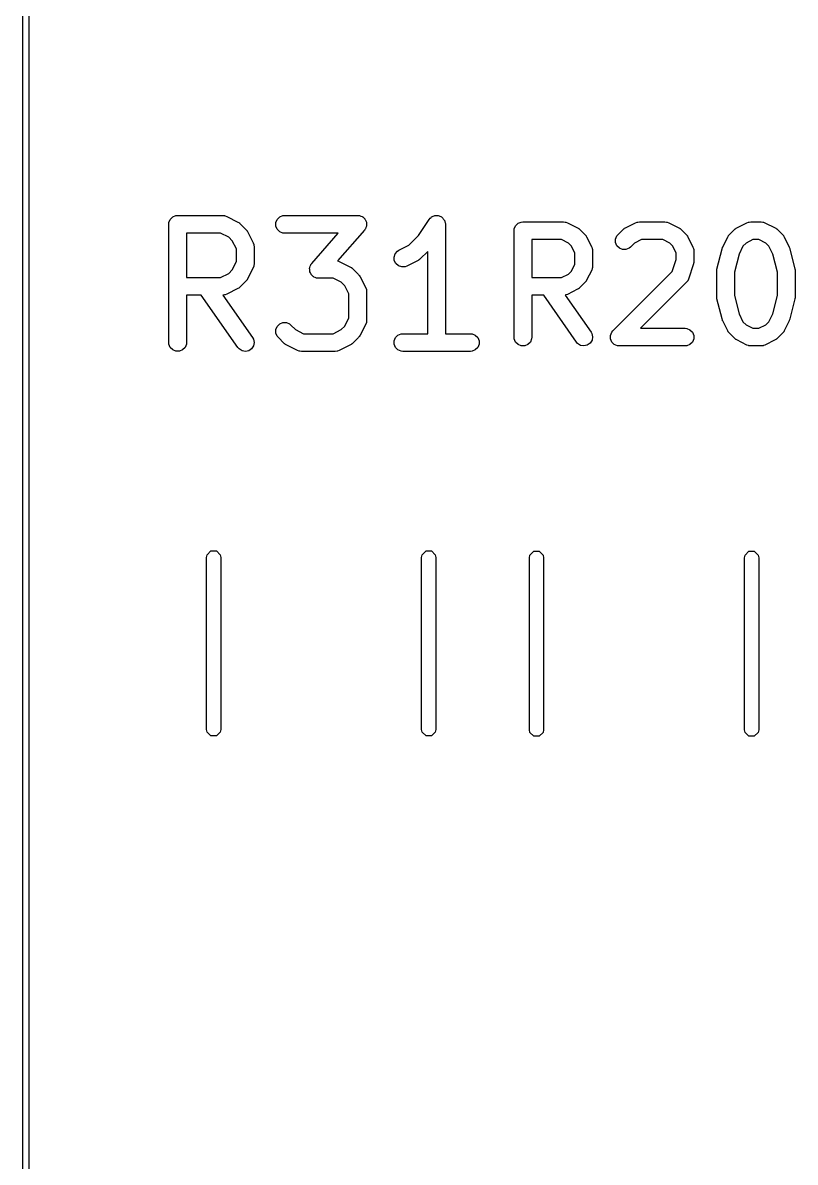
# Model space of a CAD drawing. Header units: millimetres. Extents: x 113.4 to 170.4, y -113 to -74.5.
# Drawn here: x 113.38 to 119.91, y -103.39 to -93.75 of the extents above; entities that cross this region are included whole.
import ezdxf

# ---------------------------------------------------------------- set-up
doc = ezdxf.new("R2010")
doc.units = ezdxf.units.MM
doc.layers.add('F.Silkscreen', color=41, linetype='CONTINUOUS', true_color=0xf2eda1)

msp = doc.modelspace()

# ---------------------------------------------------------------- linework, layer by layer
at = {"layer": 'F.Silkscreen', "linetype": 'CONTINUOUS'}
for p, q in [((113.375, -111), (113.375, -76.5)), ((113.425, -76.5), (113.425, -111)), ((114.623354, -95.413151), (114.644046, -95.392459)), ((114.644046, -95.392459), (114.671082, -95.38126)), ((114.671082, -95.38126), (114.685714, -95.379819)), ((114.685714, -95.379819), (115.066666, -95.379819)), ((115.066666, -95.379819), (115.081298, -95.38126)), ((115.081298, -95.38126), (115.083787, -95.382291)), ((115.083787, -95.382291), (115.086475, -95.382482)), ((115.086475, -95.382482), (115.100207, -95.387737)), ((115.100207, -95.387737), (115.195445, -95.435356)), ((115.528116, -95.413151), (115.548808, -95.392459)), ((115.548808, -95.392459), (115.575844, -95.38126)), ((115.575844, -95.38126), (115.590476, -95.379819)), ((115.590476, -95.379819), (116.209523, -95.379819)), ((116.209523, -95.379819), (116.217261, -95.380581)), ((116.217261, -95.380581), (116.219229, -95.38045)), ((116.219229, -95.38045), (116.220584, -95.380908)), ((116.220584, -95.380908), (116.224155, -95.38126)), ((116.224155, -95.38126), (116.235412, -95.385923)), ((116.235412, -95.385923), (116.24695, -95.389825)), ((116.24695, -95.389825), (116.248854, -95.39149)), ((116.248854, -95.39149), (116.251191, -95.392459)), ((116.251191, -95.392459), (116.259801, -95.401069)), ((116.259801, -95.401069), (116.268974, -95.409095)), ((116.268974, -95.409095), (116.270096, -95.411364)), ((116.813881, -95.413099), (116.823102, -95.401841)), ((116.823102, -95.401841), (116.829271, -95.397709)), ((116.829271, -95.397709), (116.834522, -95.392459)), ((116.834522, -95.392459), (116.841311, -95.389646)), ((116.841311, -95.389646), (116.847417, -95.385558)), ((116.847417, -95.385558), (116.854697, -95.384101)), ((116.854697, -95.384101), (116.861558, -95.38126)), ((116.861558, -95.38126), (116.868906, -95.38126)), ((116.868906, -95.38126), (116.876111, -95.379819)), ((116.876111, -95.379819), (116.883395, -95.38126)), ((116.883395, -95.38126), (116.890822, -95.38126)), ((116.890822, -95.38126), (116.89761, -95.384072)), ((116.89761, -95.384072), (116.904819, -95.385498)), ((116.904819, -95.385498), (116.910998, -95.389617)), ((116.910998, -95.389617), (116.917858, -95.392459)), ((116.917858, -95.392459), (116.923051, -95.397652)), ((116.923051, -95.397652), (116.929168, -95.40173)), ((116.929168, -95.40173), (116.933301, -95.407902)), ((116.933301, -95.407902), (116.93855, -95.413151)), ((114.610714, -95.454819), (114.612155, -95.440187)), ((114.610714, -96.454819), (114.610714, -95.454819)), ((114.612155, -95.440187), (114.623354, -95.413151)), ((115.195445, -95.435356), (115.201744, -95.43932)), ((115.201744, -95.43932), (115.203572, -95.440078)), ((115.203572, -95.440078), (115.205628, -95.441766)), ((115.205628, -95.441766), (115.207888, -95.443188)), ((115.207888, -95.443188), (115.209187, -95.444686)), ((115.209187, -95.444686), (115.214937, -95.449405)), ((115.214937, -95.449405), (115.262556, -95.497024)), ((115.262556, -95.497024), (115.267274, -95.502773)), ((115.267274, -95.502773), (115.268773, -95.504073)), ((115.268773, -95.504073), (115.270194, -95.506332)), ((115.270194, -95.506332), (115.271883, -95.508389)), ((115.516917, -95.440187), (115.528116, -95.413151)), ((115.516917, -95.469451), (115.516917, -95.440187)), ((115.528116, -95.496487), (115.516917, -95.469451)), ((115.548808, -95.517179), (115.528116, -95.496487)), ((116.265966, -95.504207), (116.03907, -95.763516)), ((116.270487, -95.497882), (116.265966, -95.504207)), ((116.270096, -95.411364), (116.271883, -95.413151)), ((116.271883, -95.496487), (116.270487, -95.497882)), ((116.271883, -95.413151), (116.276543, -95.424401)), ((116.272431, -95.495163), (116.271883, -95.496487)), ((116.274517, -95.492246), (116.272431, -95.495163)), ((116.278418, -95.480708), (116.274517, -95.492246)), ((116.276543, -95.424401), (116.281946, -95.435327)), ((116.283082, -95.469451), (116.278418, -95.480708)), ((116.281946, -95.435327), (116.282114, -95.43785)), ((116.282114, -95.43785), (116.283082, -95.440187)), ((116.283082, -95.440187), (116.283082, -95.452371)), ((116.283082, -95.452371), (116.283892, -95.464525)), ((116.283892, -95.464525), (116.283082, -95.46692)), ((116.283082, -95.46692), (116.283082, -95.469451)), ((116.722666, -95.549896), (116.813786, -95.413216)), ((116.813786, -95.413216), (116.81382, -95.413173)), ((116.81382, -95.413173), (116.81383, -95.413151)), ((116.81383, -95.413151), (116.813881, -95.413099)), ((116.93855, -95.413151), (116.941361, -95.419938)), ((116.941361, -95.419938), (116.945451, -95.426045)), ((116.945451, -95.426045), (116.946907, -95.433326)), ((116.946907, -95.433326), (116.949749, -95.440187)), ((116.949749, -95.440187), (116.951174, -95.454663)), ((116.951174, -95.454663), (116.95119, -95.45474)), ((116.95119, -95.45474), (116.951184, -95.454766)), ((116.951184, -95.454766), (116.95119, -95.454819)), ((116.95119, -95.454819), (116.95119, -96.379819)), ((117.532142, -95.508557), (117.533583, -95.493925)), ((117.533583, -95.493925), (117.544782, -95.466889)), ((117.544782, -95.466889), (117.565474, -95.446197)), ((117.565474, -95.446197), (117.59251, -95.434998)), ((117.59251, -95.434998), (117.607142, -95.433557)), ((117.607142, -95.433557), (117.949999, -95.433557)), ((117.949999, -95.433557), (117.964631, -95.434998)), ((117.964631, -95.434998), (117.96712, -95.436029)), ((117.96712, -95.436029), (117.969808, -95.43622)), ((117.969808, -95.43622), (117.98354, -95.441475)), ((117.98354, -95.441475), (118.069255, -95.484332)), ((118.069255, -95.484332), (118.075554, -95.488296)), ((118.075554, -95.488296), (118.077382, -95.489054)), ((118.077382, -95.489054), (118.079438, -95.490742)), ((118.079438, -95.490742), (118.081698, -95.492164)), ((118.081698, -95.492164), (118.082997, -95.493662)), ((118.082997, -95.493662), (118.088747, -95.498381)), ((118.088747, -95.498381), (118.131604, -95.541238)), ((118.411252, -95.541238), (118.454109, -95.498381)), ((118.454109, -95.498381), (118.459858, -95.493662)), ((118.459858, -95.493662), (118.461158, -95.492164)), ((118.461158, -95.492164), (118.463417, -95.490742)), ((118.463417, -95.490742), (118.465474, -95.489054)), ((118.465474, -95.489054), (118.467301, -95.488296)), ((118.467301, -95.488296), (118.473601, -95.484332)), ((118.473601, -95.484332), (118.559316, -95.441475)), ((118.559316, -95.441475), (118.573048, -95.43622)), ((118.573048, -95.43622), (118.575735, -95.436029)), ((118.575735, -95.436029), (118.578225, -95.434998)), ((118.578225, -95.434998), (118.592857, -95.433557)), ((118.592857, -95.433557), (118.807142, -95.433557)), ((118.807142, -95.433557), (118.821774, -95.434998)), ((118.821774, -95.434998), (118.824263, -95.436029)), ((118.824263, -95.436029), (118.826951, -95.43622)), ((118.826951, -95.43622), (118.840683, -95.441475)), ((118.840683, -95.441475), (118.926398, -95.484332)), ((118.926398, -95.484332), (118.932697, -95.488296)), ((118.932697, -95.488296), (118.934525, -95.489054)), ((118.934525, -95.489054), (118.936581, -95.490742)), ((118.936581, -95.490742), (118.938841, -95.492164)), ((118.938841, -95.492164), (118.94014, -95.493662)), ((118.94014, -95.493662), (118.94589, -95.498381)), ((118.94589, -95.498381), (118.988747, -95.541238)), ((119.35411, -95.541237), (119.396968, -95.49838)), ((119.396968, -95.49838), (119.402716, -95.493662)), ((119.402716, -95.493662), (119.404016, -95.492164)), ((119.404016, -95.492164), (119.406274, -95.490742)), ((119.406274, -95.490742), (119.408333, -95.489053)), ((119.408333, -95.489053), (119.410162, -95.488295)), ((119.410162, -95.488295), (119.416459, -95.484332)), ((119.416459, -95.484332), (119.502173, -95.441475)), ((119.502173, -95.441475), (119.515905, -95.43622)), ((119.515905, -95.43622), (119.518592, -95.436029)), ((119.518592, -95.436029), (119.521082, -95.434998)), ((119.521082, -95.434998), (119.535714, -95.433557)), ((119.535714, -95.433557), (119.621428, -95.433557)), ((119.621428, -95.433557), (119.63606, -95.434998)), ((119.63606, -95.434998), (119.638549, -95.436029)), ((119.638549, -95.436029), (119.641237, -95.43622)), ((119.641237, -95.43622), (119.654969, -95.441475)), ((119.654969, -95.441475), (119.740683, -95.484332)), ((119.740683, -95.484332), (119.746979, -95.488295)), ((119.746979, -95.488295), (119.748809, -95.489053)), ((119.748809, -95.489053), (119.750867, -95.490742)), ((119.750867, -95.490742), (119.753126, -95.492164)), ((119.753126, -95.492164), (119.754425, -95.493662)), ((119.754425, -95.493662), (119.760174, -95.49838)), ((119.760174, -95.49838), (119.803033, -95.541238)), ((115.048961, -95.529819), (114.760714, -95.529819)), ((114.760714, -95.529819), (114.760714, -95.903628)), ((115.117477, -95.564077), (115.048961, -95.529819)), ((115.147884, -95.594484), (115.117477, -95.564077)), ((115.182142, -95.663), (115.147884, -95.594484)), ((115.271883, -95.508389), (115.27264, -95.510216)), ((115.27264, -95.510216), (115.276605, -95.516516)), ((115.276605, -95.516516), (115.324224, -95.611754)), ((115.575844, -95.528378), (115.548808, -95.517179)), ((115.590476, -95.529819), (115.575844, -95.528378)), ((116.044241, -95.529819), (115.590476, -95.529819)), ((115.819747, -95.786383), (116.044241, -95.529819)), ((116.641287, -95.631275), (116.722666, -95.549896)), ((117.532142, -96.408557), (117.532142, -95.508557)), ((117.932294, -95.583557), (117.682142, -95.583557)), ((117.682142, -95.583557), (117.682142, -95.904985)), ((117.991287, -95.613053), (117.932294, -95.583557)), ((118.131604, -95.541238), (118.136322, -95.546987)), ((118.136322, -95.546987), (118.137821, -95.548287)), ((118.137821, -95.548287), (118.139242, -95.550546)), ((118.139242, -95.550546), (118.140931, -95.552603)), ((118.140931, -95.552603), (118.141688, -95.55443)), ((118.141688, -95.55443), (118.145653, -95.56073)), ((118.145653, -95.56073), (118.18851, -95.646444)), ((118.390726, -95.57964), (118.401925, -95.552603)), ((118.390726, -95.608902), (118.390726, -95.57964)), ((118.401925, -95.552603), (118.411252, -95.541238)), ((118.610562, -95.583557), (118.551568, -95.613053)), ((118.789437, -95.583557), (118.610562, -95.583557)), ((118.84843, -95.613053), (118.789437, -95.583557)), ((118.988747, -95.541238), (118.993465, -95.546987)), ((118.993465, -95.546987), (118.994964, -95.548287)), ((118.994964, -95.548287), (118.996385, -95.550546)), ((118.996385, -95.550546), (118.998074, -95.552603)), ((118.998074, -95.552603), (118.998831, -95.55443)), ((118.998831, -95.55443), (119.002796, -95.56073)), ((119.002796, -95.56073), (119.045653, -95.646444)), ((119.297203, -95.646444), (119.34006, -95.56073)), ((119.34006, -95.56073), (119.344024, -95.55443)), ((119.344024, -95.55443), (119.344782, -95.552603)), ((119.344782, -95.552603), (119.346469, -95.550546)), ((119.346469, -95.550546), (119.347892, -95.548287)), ((119.347892, -95.548287), (119.349391, -95.546986)), ((119.349391, -95.546986), (119.35411, -95.541237)), ((119.553419, -95.583557), (119.494426, -95.613053)), ((119.603723, -95.583557), (119.553419, -95.583557)), ((119.662715, -95.613053), (119.603723, -95.583557)), ((119.803033, -95.541238), (119.807751, -95.546987)), ((119.807751, -95.546987), (119.80925, -95.548287)), ((119.80925, -95.548287), (119.810671, -95.550546)), ((119.810671, -95.550546), (119.81236, -95.552603)), ((119.81236, -95.552603), (119.813117, -95.55443)), ((119.813117, -95.55443), (119.817082, -95.56073)), ((119.817082, -95.56073), (119.859939, -95.646444)), ((115.182142, -95.770447), (115.182142, -95.663)), ((115.324224, -95.611754), (115.329479, -95.625485)), ((115.329479, -95.625485), (115.32967, -95.628174)), ((115.32967, -95.628174), (115.330701, -95.630663)), ((115.330701, -95.630663), (115.332142, -95.645295)), ((115.332142, -95.645295), (115.332142, -95.788152)), ((116.525319, -95.703391), (116.544492, -95.681283)), ((116.544492, -95.681283), (116.556935, -95.673451)), ((116.556935, -95.673451), (116.641287, -95.631275)), ((116.80119, -95.683504), (116.738747, -95.745947)), ((116.80119, -96.379819), (116.80119, -95.683504)), ((118.016932, -95.638698), (117.991287, -95.613053)), ((118.046428, -95.69769), (118.016932, -95.638698)), ((118.046428, -95.790852), (118.046428, -95.69769)), ((118.18851, -95.646444), (118.193765, -95.660176)), ((118.193765, -95.660176), (118.193955, -95.662863)), ((118.193955, -95.662863), (118.194987, -95.665353)), ((118.194987, -95.665353), (118.196428, -95.679985)), ((118.196428, -95.679985), (118.196428, -95.808557)), ((118.401925, -95.635939), (118.390726, -95.608902)), ((118.422617, -95.656631), (118.401925, -95.635939)), ((118.449654, -95.66783), (118.422617, -95.656631)), ((118.478916, -95.66783), (118.449654, -95.66783)), ((118.505953, -95.656631), (118.478916, -95.66783)), ((118.517318, -95.647304), (118.505953, -95.656631)), ((118.551568, -95.613053), (118.517318, -95.647304)), ((118.874075, -95.638698), (118.84843, -95.613053)), ((118.903571, -95.69769), (118.874075, -95.638698)), ((118.903571, -95.75353), (118.903571, -95.69769)), ((119.045653, -95.646444), (119.050908, -95.660176)), ((119.050908, -95.660176), (119.051098, -95.662863)), ((119.051098, -95.662863), (119.05213, -95.665353)), ((119.05213, -95.665353), (119.053571, -95.679985)), ((119.053571, -95.679985), (119.053571, -95.7657)), ((119.248667, -95.833224), (119.291524, -95.661795)), ((119.291524, -95.661795), (119.291909, -95.660715)), ((119.291909, -95.660715), (119.291948, -95.660176)), ((119.291948, -95.660176), (119.294275, -95.654094)), ((119.294275, -95.654094), (119.296471, -95.647949)), ((119.296471, -95.647949), (119.296793, -95.647513)), ((119.296793, -95.647513), (119.297203, -95.646444)), ((119.46878, -95.638698), (119.435049, -95.70616)), ((119.494426, -95.613053), (119.46878, -95.638698)), ((119.688361, -95.638698), (119.662715, -95.613053)), ((119.722092, -95.70616), (119.688361, -95.638698)), ((119.859939, -95.646444), (119.860348, -95.647513)), ((119.860348, -95.647513), (119.860671, -95.647949)), ((119.860671, -95.647949), (119.862866, -95.654094)), ((119.862866, -95.654094), (119.865194, -95.660176)), ((119.865194, -95.660176), (119.865232, -95.660715)), ((119.865232, -95.660715), (119.865618, -95.661795)), ((119.865618, -95.661795), (119.908475, -95.833224)), ((115.147884, -95.838963), (115.182142, -95.770447)), ((115.332142, -95.788152), (115.330701, -95.802784)), ((115.811196, -95.798344), (115.813281, -95.795426)), ((115.813281, -95.795426), (115.81383, -95.794103)), ((115.81383, -95.794103), (115.815225, -95.792707)), ((115.815225, -95.792707), (115.819747, -95.786383)), ((116.03907, -95.763516), (116.052588, -95.768689)), ((116.052588, -95.768689), (116.147826, -95.816308)), ((116.516065, -95.731152), (116.525319, -95.703391)), ((116.518139, -95.760342), (116.516065, -95.731152)), ((116.531226, -95.786517), (116.518139, -95.760342)), ((116.553334, -95.80569), (116.531226, -95.786517)), ((116.719255, -95.759996), (116.624017, -95.807615)), ((116.725554, -95.756031), (116.719255, -95.759996)), ((116.727382, -95.755274), (116.725554, -95.756031)), ((116.729438, -95.753585), (116.727382, -95.755274)), ((116.731698, -95.752164), (116.729438, -95.753585)), ((116.732997, -95.750665), (116.731698, -95.752164)), ((116.738747, -95.745947), (116.732997, -95.750665)), ((118.016932, -95.849844), (118.046428, -95.790852)), ((118.870162, -95.853757), (118.903571, -95.75353)), ((119.049722, -95.789417), (119.006865, -95.917988)), ((119.051371, -95.782163), (119.049722, -95.789417)), ((119.05213, -95.780332), (119.051371, -95.782163)), ((119.052391, -95.777677), (119.05213, -95.780332)), ((119.052982, -95.77508), (119.052391, -95.777677)), ((119.053571, -95.7657), (119.052841, -95.773105)), ((119.052841, -95.773105), (119.052982, -95.77508)), ((119.435049, -95.70616), (119.396428, -95.860647)), ((119.760714, -95.860647), (119.722092, -95.70616)), ((115.048961, -95.903628), (115.117477, -95.86937)), ((115.117477, -95.86937), (115.147884, -95.838963)), ((115.324224, -95.821693), (115.276605, -95.916931)), ((115.329479, -95.807962), (115.324224, -95.821693)), ((115.32967, -95.805272), (115.329479, -95.807962)), ((115.330701, -95.802784), (115.32967, -95.805272)), ((115.801821, -95.826065), (115.802631, -95.823669)), ((115.802631, -95.838218), (115.801821, -95.826065)), ((115.802631, -95.821139), (115.807294, -95.809881)), ((115.802631, -95.823669), (115.802631, -95.821139)), ((115.802631, -95.850403), (115.802631, -95.838218)), ((115.803598, -95.852739), (115.802631, -95.850403)), ((115.803767, -95.855263), (115.803598, -95.852739)), ((115.809169, -95.866188), (115.803767, -95.855263)), ((115.807294, -95.809881), (115.811196, -95.798344)), ((115.81383, -95.877439), (115.809169, -95.866188)), ((115.815616, -95.879225), (115.81383, -95.877439)), ((115.816739, -95.881495), (115.815616, -95.879225)), ((115.825911, -95.88952), (115.816739, -95.881495)), ((115.834522, -95.898131), (115.825911, -95.88952)), ((116.147826, -95.816308), (116.154125, -95.820272)), ((116.154125, -95.820272), (116.155953, -95.82103)), ((116.155953, -95.82103), (116.158009, -95.822718)), ((116.158009, -95.822718), (116.160269, -95.82414)), ((116.160269, -95.82414), (116.161568, -95.825638)), ((116.161568, -95.825638), (116.167318, -95.830357)), ((116.167318, -95.830357), (116.214937, -95.877976)), ((116.214937, -95.877976), (116.219655, -95.883725)), ((116.219655, -95.883725), (116.221154, -95.885025)), ((116.221154, -95.885025), (116.222575, -95.887284)), ((116.222575, -95.887284), (116.224264, -95.889341)), ((116.224264, -95.889341), (116.225021, -95.891168)), ((116.225021, -95.891168), (116.228986, -95.897468)), ((116.581095, -95.814944), (116.553334, -95.80569)), ((116.610285, -95.81287), (116.581095, -95.814944)), ((116.624017, -95.807615), (116.610285, -95.81287)), ((117.932294, -95.904985), (117.991287, -95.875488)), ((117.991287, -95.875488), (118.016932, -95.849844)), ((118.18851, -95.842098), (118.145653, -95.927812)), ((118.193765, -95.828366), (118.18851, -95.842098)), ((118.193955, -95.825678), (118.193765, -95.828366)), ((118.194987, -95.823189), (118.193955, -95.825678)), ((118.196428, -95.808557), (118.194987, -95.823189)), ((118.368395, -96.355524), (118.870162, -95.853757)), ((119.246428, -95.851414), (119.246679, -95.84886)), ((119.246428, -96.0657), (119.246428, -95.851414)), ((119.246517, -95.847769), (119.247325, -95.842296)), ((119.246679, -95.84886), (119.246517, -95.847769)), ((119.247325, -95.842296), (119.247869, -95.836782)), ((119.247869, -95.836782), (119.248292, -95.83576)), ((119.248292, -95.83576), (119.248667, -95.833224)), ((119.396428, -95.860647), (119.396428, -96.056466)), ((119.760714, -96.056466), (119.760714, -95.860647)), ((119.908475, -95.833224), (119.90885, -95.835761)), ((119.90885, -95.835761), (119.909273, -95.836782)), ((119.909273, -95.836782), (119.909814, -95.842284)), ((119.909814, -95.842284), (119.910626, -95.847769)), ((119.910626, -95.847769), (119.910462, -95.848864)), ((119.910462, -95.848864), (119.910714, -95.851414)), ((119.910714, -95.851414), (119.910714, -96.0657)), ((114.760714, -95.903628), (115.048961, -95.903628)), ((115.209187, -95.98876), (115.207888, -95.990259)), ((115.214937, -95.984042), (115.209187, -95.98876)), ((115.262556, -95.936423), (115.214937, -95.984042)), ((115.267274, -95.930673), (115.262556, -95.936423)), ((115.268773, -95.929374), (115.267274, -95.930673)), ((115.270194, -95.927114), (115.268773, -95.929374)), ((115.271883, -95.925058), (115.270194, -95.927114)), ((115.27264, -95.92323), (115.271883, -95.925058)), ((115.276605, -95.916931), (115.27264, -95.92323)), ((115.836858, -95.899099), (115.834522, -95.898131)), ((115.838763, -95.900765), (115.836858, -95.899099)), ((115.8503, -95.904666), (115.838763, -95.900765)), ((115.861558, -95.90933), (115.8503, -95.904666)), ((115.865128, -95.909681), (115.861558, -95.90933)), ((115.866484, -95.91014), (115.865128, -95.909681)), ((115.868451, -95.910008), (115.866484, -95.91014)), ((115.87619, -95.910771), (115.868451, -95.910008)), ((116.001342, -95.910771), (115.87619, -95.910771)), ((116.069858, -95.945029), (116.001342, -95.910771)), ((116.100265, -95.975436), (116.069858, -95.945029)), ((116.134523, -96.043952), (116.100265, -95.975436)), ((116.228986, -95.897468), (116.276605, -95.992706)), ((117.682142, -95.904985), (117.932294, -95.904985)), ((118.131604, -95.947304), (118.088747, -95.990161)), ((118.136322, -95.941554), (118.131604, -95.947304)), ((118.137821, -95.940255), (118.136322, -95.941554)), ((118.139242, -95.937995), (118.137821, -95.940255)), ((118.140931, -95.935939), (118.139242, -95.937995)), ((118.141688, -95.934111), (118.140931, -95.935939)), ((118.145653, -95.927812), (118.141688, -95.934111)), ((118.988747, -95.947304), (118.602494, -96.333557)), ((118.998074, -95.935939), (118.988747, -95.947304)), ((118.999104, -95.93345), (118.998074, -95.935939)), ((119.000871, -95.931414), (118.999104, -95.93345)), ((119.006865, -95.917988), (119.000871, -95.931414)), ((114.88476, -96.053628), (114.760714, -96.053628)), ((114.760714, -96.053628), (114.760714, -96.454819)), ((115.1957, -96.497829), (114.88476, -96.053628)), ((115.081298, -96.052187), (115.067781, -96.053518)), ((115.067781, -96.053518), (115.318585, -96.41181)), ((115.083787, -96.051155), (115.081298, -96.052187)), ((115.086475, -96.050965), (115.083787, -96.051155)), ((115.100207, -96.04571), (115.086475, -96.050965)), ((115.195445, -95.998091), (115.100207, -96.04571)), ((115.201744, -95.994126), (115.195445, -95.998091)), ((115.203572, -95.993369), (115.201744, -95.994126)), ((115.205628, -95.99168), (115.203572, -95.993369)), ((115.207888, -95.990259), (115.205628, -95.99168)), ((116.134523, -96.246637), (116.134523, -96.043952)), ((116.276605, -95.992706), (116.28186, -96.006437)), ((116.28186, -96.006437), (116.282051, -96.009126)), ((116.282051, -96.009126), (116.283082, -96.011615)), ((116.283082, -96.011615), (116.284523, -96.026247)), ((116.284523, -96.026247), (116.284523, -96.264342)), ((117.782379, -96.054985), (117.682142, -96.054985)), ((117.682142, -96.054985), (117.682142, -96.408557)), ((118.059986, -96.451567), (117.782379, -96.054985)), ((117.964631, -96.053544), (117.964478, -96.053558)), ((117.964478, -96.053558), (118.182871, -96.365548)), ((117.96712, -96.052512), (117.964631, -96.053544)), ((117.969808, -96.052322), (117.96712, -96.052512)), ((117.98354, -96.047067), (117.969808, -96.052322)), ((118.069255, -96.00421), (117.98354, -96.047067)), ((118.075554, -96.000245), (118.069255, -96.00421)), ((118.077382, -95.999488), (118.075554, -96.000245)), ((118.079438, -95.997799), (118.077382, -95.999488)), ((118.081698, -95.996378), (118.079438, -95.997799)), ((118.082997, -95.994879), (118.081698, -95.996378)), ((118.088747, -95.990161), (118.082997, -95.994879)), ((119.246679, -96.068253), (119.246428, -96.0657)), ((119.246517, -96.069346), (119.246679, -96.068253)), ((119.247326, -96.074819), (119.246517, -96.069346)), ((119.247869, -96.080332), (119.247326, -96.074819)), ((119.248291, -96.081353), (119.247869, -96.080332)), ((119.248667, -96.08389), (119.248291, -96.081353)), ((119.291524, -96.255318), (119.248667, -96.08389)), ((119.396428, -96.056466), (119.435049, -96.210952)), ((119.722092, -96.210952), (119.760714, -96.056466)), ((119.908475, -96.08389), (119.865618, -96.255318)), ((119.90885, -96.081352), (119.908475, -96.08389)), ((119.909273, -96.080332), (119.90885, -96.081352)), ((119.909814, -96.074829), (119.909273, -96.080332)), ((119.910626, -96.069345), (119.909814, -96.074829)), ((119.910714, -96.0657), (119.910462, -96.068249)), ((119.910462, -96.068249), (119.910626, -96.069345)), ((116.100264, -96.315153), (116.134523, -96.246637)), ((116.284523, -96.264342), (116.283082, -96.278974)), ((119.291909, -96.256397), (119.291524, -96.255318)), ((119.291948, -96.256937), (119.291909, -96.256397)), ((119.294275, -96.263018), (119.291948, -96.256937)), ((119.296471, -96.269164), (119.294275, -96.263018)), ((119.296793, -96.269599), (119.296471, -96.269164)), ((119.297203, -96.270669), (119.296793, -96.269599)), ((119.34006, -96.356383), (119.297203, -96.270669)), ((119.435049, -96.210952), (119.468781, -96.278415)), ((119.468781, -96.278415), (119.494427, -96.304061)), ((119.662715, -96.304061), (119.688361, -96.278415)), ((119.688361, -96.278415), (119.722092, -96.210952)), ((119.859939, -96.270669), (119.817082, -96.356383)), ((119.860348, -96.269599), (119.859939, -96.270669)), ((119.860671, -96.269164), (119.860348, -96.269599)), ((119.862866, -96.263018), (119.860671, -96.269164)), ((119.865194, -96.256937), (119.862866, -96.263018)), ((119.865232, -96.256397), (119.865194, -96.256937)), ((119.865618, -96.255318), (119.865232, -96.256397)), ((115.516917, -96.344948), (115.528116, -96.317912)), ((115.516917, -96.374211), (115.516917, -96.344948)), ((115.528115, -96.401247), (115.516917, -96.374211)), ((115.528116, -96.317912), (115.548809, -96.297219)), ((115.548809, -96.297219), (115.575845, -96.286021)), ((115.575845, -96.286021), (115.605108, -96.286021)), ((115.605108, -96.286021), (115.632144, -96.29722)), ((115.632144, -96.29722), (115.64351, -96.306548)), ((115.64351, -96.306548), (115.682522, -96.345561)), ((115.682522, -96.345561), (115.751038, -96.379819)), ((116.001342, -96.379819), (116.069857, -96.345561)), ((116.069857, -96.345561), (116.100264, -96.315153)), ((116.276605, -96.297883), (116.228986, -96.393121)), ((116.28186, -96.284152), (116.276605, -96.297883)), ((116.282051, -96.281462), (116.28186, -96.284152)), ((116.283082, -96.278974), (116.282051, -96.281462)), ((118.182871, -96.365548), (118.190081, -96.378361)), ((118.347869, -96.393925), (118.359068, -96.366889)), ((118.359068, -96.366889), (118.368395, -96.355524)), ((118.602494, -96.333557), (118.978571, -96.333557)), ((118.978571, -96.333557), (118.993203, -96.334998)), ((118.993203, -96.334998), (119.020239, -96.346197)), ((119.020239, -96.346197), (119.040931, -96.366889)), ((119.040931, -96.366889), (119.05213, -96.393925)), ((119.344024, -96.362682), (119.34006, -96.356383)), ((119.344782, -96.36451), (119.344024, -96.362682)), ((119.34647, -96.366566), (119.344782, -96.36451)), ((119.347892, -96.368826), (119.34647, -96.366566)), ((119.34939, -96.370125), (119.347892, -96.368826)), ((119.354109, -96.375875), (119.34939, -96.370125)), ((119.494427, -96.304061), (119.553419, -96.333557)), ((119.553419, -96.333557), (119.603723, -96.333557)), ((119.603723, -96.333557), (119.662715, -96.304061)), ((119.807751, -96.370125), (119.803033, -96.375875)), ((119.80925, -96.368826), (119.807751, -96.370125)), ((119.810671, -96.366566), (119.80925, -96.368826)), ((119.81236, -96.36451), (119.810671, -96.366566)), ((119.813117, -96.362682), (119.81236, -96.36451)), ((119.817082, -96.356383), (119.813117, -96.362682)), ((114.612155, -96.469451), (114.610714, -96.454819)), ((114.623354, -96.496487), (114.612155, -96.469451)), ((114.759273, -96.469451), (114.748074, -96.496487)), ((114.760714, -96.454819), (114.759273, -96.469451)), ((115.318585, -96.41181), (115.325795, -96.424623)), ((115.325795, -96.424623), (115.332124, -96.453194)), ((115.332124, -96.453194), (115.327039, -96.482012)), ((115.537442, -96.412612), (115.528115, -96.401247)), ((115.585061, -96.460232), (115.537442, -96.412612)), ((115.59081, -96.46495), (115.585061, -96.460232)), ((115.592111, -96.46645), (115.59081, -96.46495)), ((115.59437, -96.467872), (115.592111, -96.46645)), ((115.596427, -96.46956), (115.59437, -96.467872)), ((115.598254, -96.470317), (115.596427, -96.46956)), ((115.604554, -96.474282), (115.598254, -96.470317)), ((115.751038, -96.379819), (116.001342, -96.379819)), ((116.154125, -96.470317), (116.147826, -96.474282)), ((116.155953, -96.46956), (116.154125, -96.470317)), ((116.158009, -96.467872), (116.155953, -96.46956)), ((116.160269, -96.46645), (116.158009, -96.467872)), ((116.161569, -96.46495), (116.160269, -96.46645)), ((116.167319, -96.460232), (116.161569, -96.46495)), ((116.214937, -96.412613), (116.167319, -96.460232)), ((116.219655, -96.406863), (116.214937, -96.412613)), ((116.221154, -96.405564), (116.219655, -96.406863)), ((116.222575, -96.403305), (116.221154, -96.405564)), ((116.224265, -96.401247), (116.222575, -96.403305)), ((116.225022, -96.399417), (116.224265, -96.401247)), ((116.228986, -96.393121), (116.225022, -96.399417)), ((116.516917, -96.440187), (116.528116, -96.413151)), ((116.516917, -96.469451), (116.516917, -96.440187)), ((116.528116, -96.496487), (116.516917, -96.469451)), ((116.528116, -96.413151), (116.548808, -96.392459)), ((116.548808, -96.392459), (116.575844, -96.38126)), ((116.575844, -96.38126), (116.590476, -96.379819)), ((116.590476, -96.379819), (116.80119, -96.379819)), ((116.95119, -96.379819), (117.161904, -96.379819)), ((117.161904, -96.379819), (117.176536, -96.38126)), ((117.176536, -96.38126), (117.203572, -96.392459)), ((117.203572, -96.392459), (117.224264, -96.413151)), ((117.224264, -96.413151), (117.235463, -96.440187)), ((117.235463, -96.469451), (117.224264, -96.496487)), ((117.235463, -96.440187), (117.235463, -96.469451)), ((117.533583, -96.423189), (117.532142, -96.408557)), ((117.544782, -96.450225), (117.533583, -96.423189)), ((117.565474, -96.470917), (117.544782, -96.450225)), ((117.59251, -96.482116), (117.565474, -96.470917)), ((117.64881, -96.470917), (117.621774, -96.482116)), ((117.669502, -96.450225), (117.64881, -96.470917)), ((117.680701, -96.423189), (117.669502, -96.450225)), ((117.682142, -96.408557), (117.680701, -96.423189)), ((118.069557, -96.462728), (118.059986, -96.451567)), ((118.094236, -96.478454), (118.069557, -96.462728)), ((118.175599, -96.460428), (118.151625, -96.47721)), ((118.191325, -96.43575), (118.175599, -96.460428)), ((118.190081, -96.378361), (118.196411, -96.406932)), ((118.196411, -96.406932), (118.191325, -96.43575)), ((118.347869, -96.423189), (118.347869, -96.393925)), ((118.359068, -96.450225), (118.347869, -96.423189)), ((118.37976, -96.470917), (118.359068, -96.450225)), ((118.406796, -96.482116), (118.37976, -96.470917)), ((119.020239, -96.470917), (118.993203, -96.482116)), ((119.040931, -96.450225), (119.020239, -96.470917)), ((119.05213, -96.423189), (119.040931, -96.450225)), ((119.05213, -96.393925), (119.05213, -96.423189)), ((119.396967, -96.418733), (119.354109, -96.375875)), ((119.402716, -96.423451), (119.396967, -96.418733)), ((119.404016, -96.42495), (119.402716, -96.423451)), ((119.406275, -96.426371), (119.404016, -96.42495)), ((119.408332, -96.42806), (119.406275, -96.426371)), ((119.410159, -96.428817), (119.408332, -96.42806)), ((119.416459, -96.432782), (119.410159, -96.428817)), ((119.502173, -96.475639), (119.416459, -96.432782)), ((119.740683, -96.432782), (119.654969, -96.475639)), ((119.746982, -96.428817), (119.740683, -96.432782)), ((119.74881, -96.42806), (119.746982, -96.428817)), ((119.750866, -96.426371), (119.74881, -96.42806)), ((119.753126, -96.42495), (119.750866, -96.426371)), ((119.754425, -96.423451), (119.753126, -96.42495)), ((119.760175, -96.418733), (119.754425, -96.423451)), ((119.803033, -96.375875), (119.760175, -96.418733)), ((114.644046, -96.517179), (114.623354, -96.496487)), ((114.671082, -96.528378), (114.644046, -96.517179)), ((114.700346, -96.528378), (114.671082, -96.528378)), ((114.727382, -96.517179), (114.700346, -96.528378)), ((114.748074, -96.496487), (114.727382, -96.517179)), ((115.205271, -96.508989), (115.1957, -96.497829)), ((115.22995, -96.524716), (115.205271, -96.508989)), ((115.258767, -96.529802), (115.22995, -96.524716)), ((115.287338, -96.523472), (115.258767, -96.529802)), ((115.311312, -96.50669), (115.287338, -96.523472)), ((115.327039, -96.482012), (115.311312, -96.50669)), ((115.699792, -96.521901), (115.604554, -96.474282)), ((115.713523, -96.527156), (115.699792, -96.521901)), ((115.716212, -96.527347), (115.713523, -96.527156)), ((115.718701, -96.528378), (115.716212, -96.527347)), ((115.733333, -96.529819), (115.718701, -96.528378)), ((116.019047, -96.529819), (115.733333, -96.529819)), ((116.033679, -96.528378), (116.019047, -96.529819)), ((116.036168, -96.527346), (116.033679, -96.528378)), ((116.038856, -96.527156), (116.036168, -96.527346)), ((116.052588, -96.521901), (116.038856, -96.527156)), ((116.147826, -96.474282), (116.052588, -96.521901)), ((116.548808, -96.517179), (116.528116, -96.496487)), ((116.575844, -96.528378), (116.548808, -96.517179)), ((116.590476, -96.529819), (116.575844, -96.528378)), ((117.161904, -96.529819), (116.590476, -96.529819)), ((117.176536, -96.528378), (117.161904, -96.529819)), ((117.203572, -96.517179), (117.176536, -96.528378)), ((117.224264, -96.496487), (117.203572, -96.517179)), ((117.621774, -96.482116), (117.59251, -96.482116)), ((118.123054, -96.48354), (118.094236, -96.478454)), ((118.151625, -96.47721), (118.123054, -96.48354)), ((118.421428, -96.483557), (118.406796, -96.482116)), ((118.978571, -96.483557), (118.421428, -96.483557)), ((118.993203, -96.482116), (118.978571, -96.483557)), ((119.515905, -96.480894), (119.502173, -96.475639)), ((119.518592, -96.481084), (119.515905, -96.480894)), ((119.521082, -96.482116), (119.518592, -96.481084)), ((119.535714, -96.483557), (119.521082, -96.482116)), ((119.621428, -96.483557), (119.535714, -96.483557)), ((119.63606, -96.482116), (119.621428, -96.483557)), ((119.638549, -96.481084), (119.63606, -96.482116)), ((119.641237, -96.480894), (119.638549, -96.481084)), ((119.654969, -96.475639), (119.641237, -96.480894)), ((114.93, -98.272936), (114.934567, -98.249975)), ((114.93, -99.727064), (114.93, -98.272936)), ((114.934567, -98.249975), (114.967039, -98.217503)), ((114.967039, -98.217503), (115.012961, -98.217503)), ((115.012961, -98.217503), (115.045433, -98.249975)), ((115.045433, -98.249975), (115.05, -98.272936)), ((115.05, -98.272936), (115.05, -99.727064)), ((116.75, -98.272936), (116.754567, -98.249975)), ((116.75, -99.727064), (116.75, -98.272936)), ((116.754567, -98.249975), (116.787039, -98.217503)), ((116.787039, -98.217503), (116.832961, -98.217503)), ((116.832961, -98.217503), (116.865433, -98.249975)), ((116.865433, -98.249975), (116.87, -98.272936)), ((116.87, -98.272936), (116.87, -99.727064)), ((117.661632, -98.275714), (117.666199, -98.252753)), ((117.661632, -99.729842), (117.661632, -98.275714)), ((117.666199, -98.252753), (117.698671, -98.220281)), ((117.698671, -98.220281), (117.744593, -98.220281)), ((117.744593, -98.220281), (117.777065, -98.252753)), ((117.777065, -98.252753), (117.781632, -98.275714)), ((117.781632, -98.275714), (117.781632, -99.729842)), ((119.481632, -98.275714), (119.486199, -98.252753)), ((119.481632, -99.729842), (119.481632, -98.275714)), ((119.486199, -98.252753), (119.518671, -98.220281)), ((119.518671, -98.220281), (119.564593, -98.220281)), ((119.564593, -98.220281), (119.597065, -98.252753)), ((119.597065, -98.252753), (119.601632, -98.275714)), ((119.601632, -98.275714), (119.601632, -99.729842)), ((114.934567, -99.750025), (114.93, -99.727064)), ((115.05, -99.727064), (115.045433, -99.750025)), ((116.754567, -99.750025), (116.75, -99.727064)), ((116.87, -99.727064), (116.865433, -99.750025)), ((117.666199, -99.752803), (117.661632, -99.729842)), ((117.781632, -99.729842), (117.777065, -99.752803)), ((119.486199, -99.752803), (119.481632, -99.729842)), ((119.601632, -99.729842), (119.597065, -99.752803)), ((114.967039, -99.782497), (114.934567, -99.750025)), ((115.012961, -99.782497), (114.967039, -99.782497)), ((115.045433, -99.750025), (115.012961, -99.782497)), ((116.787039, -99.782497), (116.754567, -99.750025)), ((116.832961, -99.782497), (116.787039, -99.782497)), ((116.865433, -99.750025), (116.832961, -99.782497)), ((117.698671, -99.785275), (117.666199, -99.752803)), ((117.744593, -99.785275), (117.698671, -99.785275)), ((117.777065, -99.752803), (117.744593, -99.785275)), ((119.518671, -99.785275), (119.486199, -99.752803)), ((119.564593, -99.785275), (119.518671, -99.785275)), ((119.597065, -99.752803), (119.564593, -99.785275))]:
    msp.add_line(p, q, dxfattribs=at)

doc.saveas('drawing.dxf')
